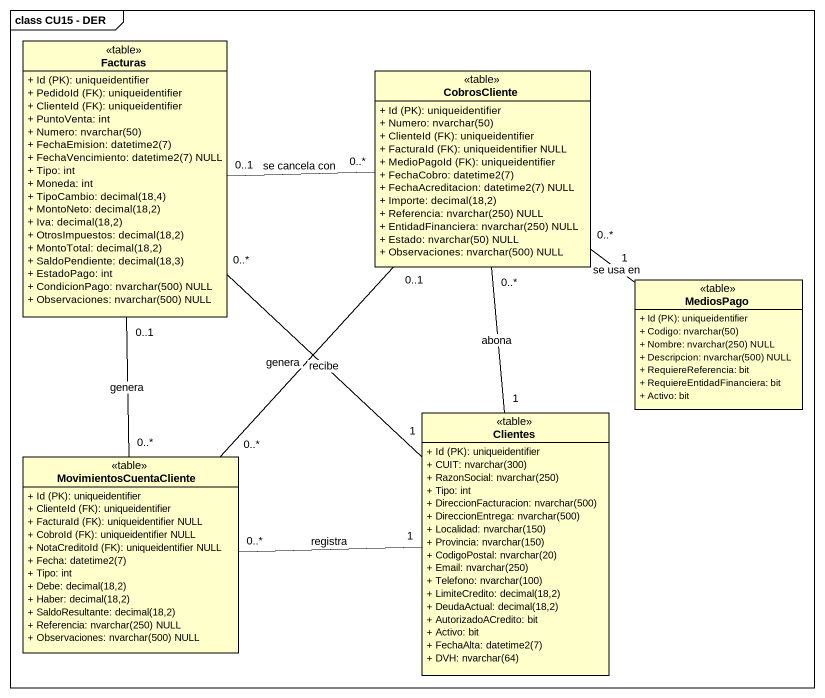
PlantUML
@startuml
mainframe class CU15 - DER
hide circle
hide empty members
skinparam classAttributeIconSize 0
class Facturas <<table>> {
  {field} + Id (PK): uniqueidentifier
  {field} + PedidoId (FK): uniqueidentifier
  {field} + ClienteId (FK): uniqueidentifier
  + PuntoVenta: int
  {field} + Numero: nvarchar(50)
  {field} + FechaEmision: datetime2(7)
  {field} + FechaVencimiento: datetime2(7) NULL
  + Tipo: int
  + Moneda: int
  {field} + TipoCambio: decimal(18,4)
  {field} + MontoNeto: decimal(18,2)
  {field} + Iva: decimal(18,2)
  {field} + OtrosImpuestos: decimal(18,2)
  {field} + MontoTotal: decimal(18,2)
  {field} + SaldoPendiente: decimal(18,3)
  + EstadoPago: int
  {field} + CondicionPago: nvarchar(500) NULL
  {field} + Observaciones: nvarchar(500) NULL
}
class CobrosCliente <<table>> {
  {field} + Id (PK): uniqueidentifier
  {field} + Numero: nvarchar(50)
  {field} + ClienteId (FK): uniqueidentifier
  {field} + FacturaId (FK): uniqueidentifier NULL
  {field} + MedioPagoId (FK): uniqueidentifier
  {field} + FechaCobro: datetime2(7)
  {field} + FechaAcreditacion: datetime2(7) NULL
  {field} + Importe: decimal(18,2)
  {field} + Referencia: nvarchar(250) NULL
  {field} + EntidadFinanciera: nvarchar(250) NULL
  {field} + Estado: nvarchar(50) NULL
  {field} + Observaciones: nvarchar(500) NULL
}
class MediosPago <<table>> {
  {field} + Id (PK): uniqueidentifier
  {field} + Codigo: nvarchar(50)
  {field} + Nombre: nvarchar(250) NULL
  {field} + Descripcion: nvarchar(500) NULL
  + RequiereReferencia: bit
  + RequiereEntidadFinanciera: bit
  + Activo: bit
}
class Clientes <<table>> {
  {field} + Id (PK): uniqueidentifier
  {field} + CUIT: nvarchar(300)
  {field} + RazonSocial: nvarchar(250)
  + Tipo: int
  {field} + DireccionFacturacion: nvarchar(500)
  {field} + DireccionEntrega: nvarchar(500)
  {field} + Localidad: nvarchar(150)
  {field} + Provincia: nvarchar(150)
  {field} + CodigoPostal: nvarchar(20)
  {field} + Email: nvarchar(250)
  {field} + Telefono: nvarchar(100)
  {field} + LimiteCredito: decimal(18,2)
  {field} + DeudaActual: decimal(18,2)
  + AutorizadoACredito: bit
  + Activo: bit
  {field} + FechaAlta: datetime2(7)
  {field} + DVH: nvarchar(64)
}
class MovimientosCuentaCliente <<table>> {
  {field} + Id (PK): uniqueidentifier
  {field} + ClienteId (FK): uniqueidentifier
  {field} + FacturaId (FK): uniqueidentifier NULL
  {field} + CobroId (FK): uniqueidentifier NULL
  {field} + NotaCreditoId (FK): uniqueidentifier NULL
  {field} + Fecha: datetime2(7)
  + Tipo: int
  {field} + Debe: decimal(18,2)
  {field} + Haber: decimal(18,2)
  {field} + SaldoResultante: decimal(18,2)
  {field} + Referencia: nvarchar(250) NULL
  {field} + Observaciones: nvarchar(500) NULL
}
Facturas "0..*" -- "1" Clientes : recibe
CobrosCliente "0..*" -left- "0..1" Facturas : se cancela con
CobrosCliente "0..*" -- "1" MediosPago : se usa en
CobrosCliente "0..*" -- "1" Clientes : abona
MovimientosCuentaCliente "0..*" -up- "0..1" Facturas : genera
MovimientosCuentaCliente "0..*" -up- "0..1" CobrosCliente : genera
MovimientosCuentaCliente "0..*" -right- "1" Clientes : registra
@enduml
